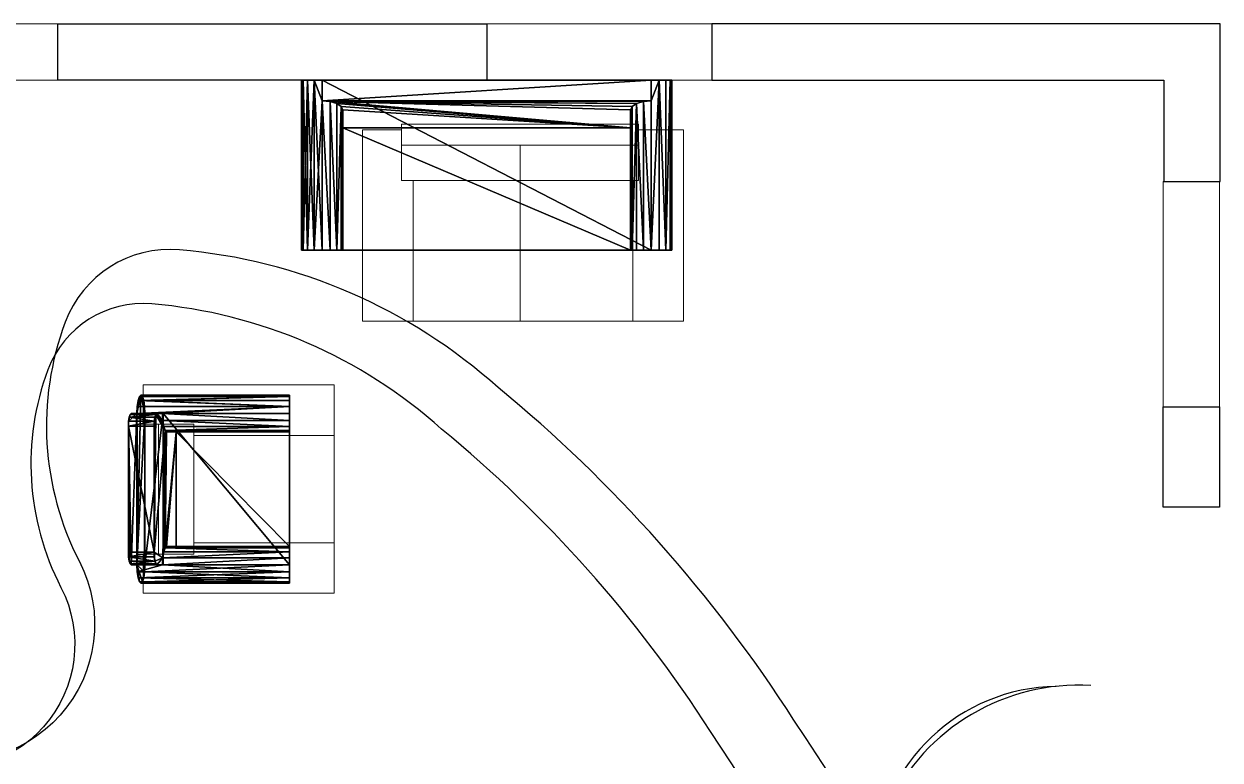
# Model space of a CAD drawing. Header units: millimetres. Extents: x 186.2 to 198.2, y 175.9 to 183.5.
# Drawn here: x 192.21 to 197.53, y 180.21 to 183.48 of the extents above; entities that cross this region are included whole.
import ezdxf

# ---------------------------------------------------------------- set-up
doc = ezdxf.new("R2010")
doc.units = ezdxf.units.MM
for name, color, linetype, lineweight in [('ladrilloVisto', 18, 'Continuous', 30), ('Muebles', 6, 'Continuous', 20), ('Ventanas', 3, 'Continuous', 5)]:
    doc.layers.add(name, color=color, linetype=linetype, lineweight=lineweight)
doc.layers.add('tabiqueInterior', color=18, linetype='Continuous')
doc.layers.add('trayectorias', color=18, linetype='Continuous')

# ---------------------------------------------------------------- blocks, each defined once
blk = doc.blocks.new('ventana 1.00')
for p, q in [((0, -0.075), (0, 0.175)), ((0, 0.175), (1, 0.175)), ((1, -0.075), (1, 0.175)), ((1, -0.075), (0, -0.075))]:
    blk.add_line(p, q)
blk = doc.blocks.new('Sillon 2 asientos')
at = {"layer": 'Muebles'}
for p, q in [((-0.5263, 0), (0.5263, 0)), ((-0.5263, -0.0255), (-0.7003, -0.0255)), ((-0.7003, -0.0255), (-0.7003, -0.8743)), ((-0.5263, -0.2504), (-0.5263, 0)), ((0.7257, -0.0255), (0.5263, -0.0255)), ((0.5263, -0.2504), (-0.5263, -0.2504)), ((-0.4754, -0.8743), (-0.4754, -0.2504)), ((-0.7003, -0.8743), (0.7257, -0.8743))]:
    blk.add_line(p, q, dxfattribs=at)
at = {"layer": 'Muebles', "lineweight": 20}
for p, q in [((0.5263, -0.2504), (0.5263, 0)), ((-0.5263, -0.0934), (0.5263, -0.0934)), ((0, -0.2504), (0, -0.0934))]:
    blk.add_line(p, q, dxfattribs=at)
at = {"layer": 'Muebles', "lineweight": 9}
for p, q in [((0.7257, -0.8743), (0.7257, -0.0255)), ((0, -0.8743), (0, -0.2504)), ((0.5008, -0.8743), (0.5008, -0.2504))]:
    blk.add_line(p, q, dxfattribs=at)
blk = doc.blocks.new('Sillon 1 asiento')
at = {"layer": 'Muebles'}
for p, q in [((-0.2886, 0), (0.2886, 0)), ((-0.4626, -0.0255), (-0.4626, -0.8743)), ((-0.4626, -0.0255), (-0.2886, -0.0255)), ((-0.2886, -0.0255), (-0.4626, -0.0255)), ((-0.2886, -0.2504), (-0.2886, 0)), ((0.2886, -0.0255), (0.4626, -0.0255)), ((0.2886, -0.2504), (-0.2886, -0.2504)), ((-0.2377, -0.8743), (-0.2377, -0.2504)), ((-0.4626, -0.8743), (0.4626, -0.8743))]:
    blk.add_line(p, q, dxfattribs=at)
at = {"layer": 'Muebles', "lineweight": 20}
for p, q in [((0.2886, -0.2504), (0.2886, 0)), ((-0.2886, -0.0934), (0.2886, -0.0934))]:
    blk.add_line(p, q, dxfattribs=at)
at = {"layer": 'Muebles', "lineweight": 9}
for p, q in [((0.4626, -0.8743), (0.4626, -0.0255)), ((0.2377, -0.8743), (0.2377, -0.2504))]:
    blk.add_line(p, q, dxfattribs=at)
blk = doc.blocks.new('3d_poltrona_02')
at = {"color": 0}
mesh = blk.add_polyface(dxfattribs=at)
corners = [(49.8, -441.5, 710), (73, 548.5, 603), (49.8, 441.5, 710), (16.2, -441.5, 865), (1.2, 395.2, 934.3), (96.1, 441.5, 496), (94.4, -482.4, 504.1), (4.8, -419.5, 918), (0, -366.5, 940), (10, 435.8, 893.7), (56.6, 517.2, 678.7), (89.4, 517.2, 527.3), (96.1, -441.5, 496), (81.8, -540.4, 562.1), (64.1, -540.4, 643.9), (10, -435.8, 893.7), (1.2, -395.2, 934.3), (0, 366.5, 940), (4.8, 419.5, 918), (16.2, 441.5, 865), (51.6, 482.4, 701.9), (64.1, 540.4, 643.9), (81.8, 540.4, 562.1), (94.4, 482.4, 504.1), (203.5, 441.5, 0), (203.5, -441.5, 0), (89.4, -517.2, 527.3), (73, -548.5, 603), (56.6, -517.2, 678.7), (51.6, -482.4, 701.9)]
mesh.append_faces([[corners[k] for k in face] for face in [(7, 3, 15), (8, 7, 16), (4, 8, 17), (9, 4, 18), (2, 9, 19), (10, 2, 20), (1, 10, 21), (11, 1, 22), (5, 11, 23), (12, 24, 25), (13, 6, 26), (14, 13, 27), (0, 28, 29)]], dxfattribs={"vtx0": -1, "color": 0})
mesh.append_faces([[corners[k] for k in face] for face in [(6, 5, 12)]], dxfattribs={"vtx0": -1, "vtx1": -1, "color": 0})
mesh.append_faces([[corners[k] for k in face] for face in [(0, 2, 1), (2, 3, 4), (0, 1, 5), (0, 5, 6), (4, 3, 7), (4, 7, 8), (2, 4, 9), (1, 2, 10), (5, 1, 11), (0, 6, 13), (0, 13, 14)]], dxfattribs={"vtx0": -1, "vtx1": -1, "vtx2": -1, "color": 0})
mesh.append_faces([[corners[k] for k in face] for face in [(2, 0, 3), (12, 5, 24), (0, 14, 28)]], dxfattribs={"vtx0": -1, "vtx2": -1, "color": 0})
mesh = blk.add_polyface(dxfattribs=at)
corners = [(223, 334.5, 603), (940, 334.5, 603), (214.1, 342.6, 643.9), (940, 342.6, 643.9), (940, 365.8, 678.7), (206.6, 365.8, 678.7), (940, 400.6, 701.9), (201.6, 400.6, 701.9), (199.8, 441.5, 710), (940, 441.5, 710), (49.8, 441.5, 710), (940, 482.4, 701.9), (51.6, 482.4, 701.9), (940, 517.2, 678.7), (56.6, 517.2, 678.7), (940, 540.4, 643.9), (64.1, 540.4, 643.9), (73, 548.5, 603), (940, 548.5, 603), (940, 540.4, 562.1), (81.8, 540.4, 562.1), (940, 517.2, 527.3), (89.4, 517.2, 527.3), (940, 482.4, 504.1), (94.4, 482.4, 504.1), (96.1, 441.5, 496), (940, 441.5, 496)]
mesh.append_faces([[corners[k] for k in face] for face in [(8, 6, 9), (14, 15, 16), (22, 23, 24)]], dxfattribs={"vtx0": -1, "color": 0})
mesh.append_faces([[corners[k] for k in face] for face in [(0, 1, 2), (16, 15, 17), (24, 23, 25)]], dxfattribs={"vtx1": -1, "color": 0})
mesh.append_faces([[corners[k] for k in face] for face in [(10, 8, 11)]], dxfattribs={"vtx1": -1, "vtx2": -1, "color": 0})
mesh.append_faces([[corners[k] for k in face] for face in [(1, 3, 2), (2, 3, 4), (4, 5, 2), (4, 6, 7), (7, 5, 4), (8, 7, 6), (11, 12, 10), (8, 9, 11), (11, 13, 14), (14, 12, 11), (14, 13, 15), (15, 18, 17), (17, 18, 19), (19, 20, 17), (19, 21, 22), (22, 20, 19), (22, 21, 23), (23, 26, 25)]], dxfattribs={"vtx2": -1, "color": 0})
mesh = blk.add_polyface(dxfattribs=at)
corners = [(940, 334.5, 350), (940, -334.5, 350), (940, -441.5, 0), (940, 441.5, 0), (940, -441.5, 496), (940, -517.2, 678.7), (940, 342.6, 643.9), (940, 441.5, 496), (940, 482.4, 701.9), (940, -517.2, 527.3), (940, -548.5, 603), (940, -441.5, 710), (940, -365.8, 678.7), (940, 400.6, 701.9), (940, 540.4, 643.9), (940, 540.4, 562.1), (940, 482.4, 504.1), (940, -482.4, 504.1), (940, -540.4, 562.1), (940, -540.4, 643.9), (940, -482.4, 701.9), (940, -400.6, 701.9), (940, -342.6, 643.9), (940, -334.5, 603), (940, 334.5, 603), (940, 365.8, 678.7), (940, 441.5, 710), (940, 517.2, 678.7), (940, 548.5, 603), (940, 517.2, 527.3)]
mesh.append_faces([[corners[k] for k in face] for face in [(1, 5, 4), (3, 6, 0), (7, 8, 6), (5, 9, 4), (5, 10, 9), (1, 11, 5), (1, 12, 11), (8, 13, 6), (7, 14, 8), (7, 15, 14)]], dxfattribs={"vtx0": -1, "vtx1": -1, "vtx2": -1, "color": 0})
mesh.append_faces([[corners[k] for k in face] for face in [(1, 4, 2), (1, 22, 12)]], dxfattribs={"vtx0": -1, "vtx2": -1, "color": 0})
mesh.append_faces([[corners[k] for k in face] for face in [(0, 1, 2), (2, 3, 0), (3, 7, 6), (7, 16, 15)]], dxfattribs={"vtx1": -1, "vtx2": -1, "color": 0})
mesh.append_faces([[corners[k] for k in face] for face in [(9, 17, 4), (10, 18, 9), (5, 19, 10), (11, 20, 5), (12, 21, 11), (1, 23, 22), (6, 24, 0), (13, 25, 6), (8, 26, 13), (14, 27, 8), (15, 28, 14), (16, 29, 15)]], dxfattribs={"vtx2": -1, "color": 0})
mesh = blk.add_polyface(dxfattribs=at)
corners = [(160, 435.8, 893.7), (166.2, 441.5, 865), (16.2, 441.5, 865), (10, 435.8, 893.7), (4.8, 419.5, 918), (154.8, 419.5, 918), (1.2, 395.2, 934.3), (151.2, 395.2, 934.3), (0, 366.5, 940), (150, 366.5, 940)]
mesh.append_faces([[corners[k] for k in face] for face in [(4, 0, 3)]], dxfattribs={"vtx0": -1, "color": 0})
mesh.append_faces([[corners[k] for k in face] for face in [(6, 7, 4)]], dxfattribs={"vtx1": -1, "color": 0})
mesh.append_faces([[corners[k] for k in face] for face in [(0, 1, 2), (2, 3, 0), (4, 5, 0), (7, 5, 4), (8, 9, 7), (7, 6, 8)]], dxfattribs={"vtx2": -1, "color": 0})
mesh = blk.add_polyface(dxfattribs=at)
corners = [(166.2, 441.5, 865), (49.8, 441.5, 710), (16.2, 441.5, 865), (199.8, 441.5, 710), (940, 441.5, 496), (940, 441.5, 0), (203.5, 441.5, 0), (96.1, 441.5, 496)]
mesh.append_faces([[corners[k] for k in face] for face in [(0, 1, 2)]], dxfattribs={"vtx0": -1, "color": 0})
mesh.append_faces([[corners[k] for k in face] for face in [(0, 3, 1), (4, 5, 6), (6, 7, 4)]], dxfattribs={"vtx2": -1, "color": 0})
mesh = blk.add_polyface(dxfattribs=at)
corners = [(201.6, -400.6, 701.9), (214.1, 342.6, 643.9), (150, -366.5, 940), (160, 435.8, 893.7), (206.6, -365.8, 678.7), (154.8, -419.5, 918), (151.2, 395.2, 934.3), (206.6, 365.8, 678.7), (223, 334.5, 603), (214.1, -342.6, 643.9), (166.2, -441.5, 865), (151.2, -395.2, 934.3), (150, 366.5, 940), (154.8, 419.5, 918), (166.2, 441.5, 865), (201.6, 400.6, 701.9), (199.8, 441.5, 710), (277.8, 334.5, 350), (223, -334.5, 602.9), (277.8, -334.5, 350), (199.8, -441.5, 710), (160, -435.8, 893.7)]
mesh.append_faces([[corners[k] for k in face] for face in [(0, 1, 2), (1, 3, 2), (2, 5, 0), (3, 6, 2), (5, 10, 0)]], dxfattribs={"vtx0": -1, "vtx1": -1, "vtx2": -1, "color": 0})
mesh.append_faces([[corners[k] for k in face] for face in [(4, 8, 1), (7, 14, 3), (9, 17, 8)]], dxfattribs={"vtx0": -1, "vtx2": -1, "color": 0})
mesh.append_faces([[corners[k] for k in face] for face in [(0, 4, 1), (1, 7, 3), (4, 9, 8), (7, 15, 14), (9, 18, 17)]], dxfattribs={"vtx1": -1, "vtx2": -1, "color": 0})
mesh.append_faces([[corners[k] for k in face] for face in [(2, 11, 5), (6, 12, 2), (3, 13, 6), (15, 16, 14), (18, 19, 17), (10, 20, 0), (5, 21, 10)]], dxfattribs={"vtx2": -1, "color": 0})
mesh = blk.add_polyface(dxfattribs=at)
corners = [(203.5, 441.5, 0), (940, 441.5, 0), (940, -441.5, 0), (203.5, -441.5, 0)]
mesh.append_faces([[corners[k] for k in face] for face in [(0, 1, 2), (2, 3, 0)]], dxfattribs={"vtx2": -1, "color": 0})
mesh = blk.add_polyface(dxfattribs=at)
corners = [(0, 366.5, 940), (150, -366.5, 940), (150, 366.5, 940), (0, -366.5, 940)]
mesh.append_faces([[corners[k] for k in face] for face in [(0, 1, 2)]], dxfattribs={"vtx0": -1, "color": 0})
mesh.append_faces([[corners[k] for k in face] for face in [(0, 3, 1)]], dxfattribs={"vtx2": -1, "color": 0})
mesh = blk.add_polyface(dxfattribs=at)
corners = [(277.8, 334.5, 350), (940, 334.5, 350), (940, 334.5, 603), (223, 334.5, 603)]
mesh.append_faces([[corners[k] for k in face] for face in [(0, 1, 2), (2, 3, 0)]], dxfattribs={"vtx2": -1, "color": 0})
mesh = blk.add_polyface(dxfattribs=at)
corners = [(277.8, 334.5, 350), (940, -334.5, 350), (940, 334.5, 350), (277.8, -334.5, 350)]
mesh.append_faces([[corners[k] for k in face] for face in [(0, 1, 2)]], dxfattribs={"vtx0": -1, "color": 0})
mesh.append_faces([[corners[k] for k in face] for face in [(0, 3, 1)]], dxfattribs={"vtx2": -1, "color": 0})
mesh = blk.add_polyface(dxfattribs=at)
corners = [(73, -548.5, 603), (940, -548.5, 603), (940, -540.4, 643.9), (64.1, -540.4, 643.9), (940, -517.2, 678.7), (56.6, -517.2, 678.7), (940, -482.4, 701.9), (51.6, -482.4, 701.9), (199.8, -441.5, 710), (49.8, -441.5, 710), (940, -441.5, 710), (940, -400.6, 701.9), (201.6, -400.6, 701.9), (940, -365.8, 678.7), (206.6, -365.8, 678.7), (214.1, -342.6, 643.9), (940, -342.6, 643.9), (940, -334.5, 603), (223, -334.5, 602.9), (940, -441.5, 496), (940, -482.4, 504.1), (94.4, -482.4, 504.1), (96.1, -441.5, 496), (940, -517.2, 527.3), (89.4, -517.2, 527.3), (81.8, -540.4, 562.1), (940, -540.4, 562.1)]
mesh.append_faces([[corners[k] for k in face] for face in [(5, 6, 7), (12, 13, 14), (21, 23, 24)]], dxfattribs={"vtx0": -1, "color": 0})
mesh.append_faces([[corners[k] for k in face] for face in [(14, 13, 15), (24, 23, 25)]], dxfattribs={"vtx1": -1, "color": 0})
mesh.append_faces([[corners[k] for k in face] for face in [(7, 6, 8)]], dxfattribs={"vtx1": -1, "vtx2": -1, "color": 0})
mesh.append_faces([[corners[k] for k in face] for face in [(0, 1, 2), (2, 3, 0), (2, 4, 5), (5, 3, 2), (5, 4, 6), (8, 9, 7), (6, 10, 8), (11, 12, 8), (8, 10, 11), (12, 11, 13), (13, 16, 15), (15, 16, 17), (17, 18, 15), (19, 20, 21), (21, 22, 19), (21, 20, 23), (23, 26, 25), (25, 26, 1), (1, 0, 25)]], dxfattribs={"vtx2": -1, "color": 0})
mesh = blk.add_polyface(dxfattribs=at)
corners = [(940, -334.5, 350), (277.8, -334.5, 350), (223, -334.5, 603), (940, -334.5, 603)]
mesh.append_faces([[corners[k] for k in face] for face in [(0, 1, 2), (2, 3, 0)]], dxfattribs={"vtx2": -1, "color": 0})
mesh = blk.add_polyface(dxfattribs=at)
corners = [(166.2, -441.5, 865), (160, -435.8, 893.7), (10, -435.8, 893.7), (16.2, -441.5, 865), (154.8, -419.5, 918), (4.8, -419.5, 918), (1.2, -395.2, 934.3), (151.2, -395.2, 934.3), (150, -366.5, 940), (0, -366.5, 940)]
mesh.append_faces([[corners[k] for k in face] for face in [(2, 4, 5)]], dxfattribs={"vtx0": -1, "color": 0})
mesh.append_faces([[corners[k] for k in face] for face in [(5, 4, 6)]], dxfattribs={"vtx1": -1, "color": 0})
mesh.append_faces([[corners[k] for k in face] for face in [(0, 1, 2), (2, 3, 0), (2, 1, 4), (4, 7, 6), (6, 7, 8), (8, 9, 6)]], dxfattribs={"vtx2": -1, "color": 0})
mesh = blk.add_polyface(dxfattribs=at)
corners = [(16.2, -441.5, 865), (49.8, -441.5, 710), (199.8, -441.5, 710), (166.2, -441.5, 865), (203.5, -441.5, 0), (940, -441.5, 0), (96.1, -441.5, 496), (940, -441.5, 496)]
mesh.append_faces([[corners[k] for k in face] for face in [(4, 5, 6)]], dxfattribs={"vtx1": -1, "color": 0})
mesh.append_faces([[corners[k] for k in face] for face in [(0, 1, 2), (2, 3, 0), (5, 7, 6)]], dxfattribs={"vtx2": -1, "color": 0})
blk = doc.blocks.new('3d_divano_04')
at = {"color": 0}
mesh = blk.add_polyface(dxfattribs=at)
corners = [(0, -1043.9, -1157.9), (0, 1004.9, -962.1), (0, 1069.9, -1118.9), (0, -1043.9, -988.1), (0, 959, -1193), (0, 1004.9, -1183.9), (0, 1069.9, -1027.1), (0, -959, -953), (0, -1079, -1073), (0, -959, -1193), (0, 959, -1664), (0, 1043.9, -1157.9), (0, 1079, -1073), (0, 1043.9, -988.1), (0, 959, -953), (0, -1004.9, -962.1), (0, -1069.9, -1027.1), (0, -1069.9, -1118.9), (0, -1004.9, -1183.9), (0, -959, -1664)]
mesh.append_faces([[corners[k] for k in face] for face in [(0, 1, 2), (0, 3, 1), (2, 4, 0), (1, 6, 2), (3, 7, 1), (0, 8, 3), (4, 9, 0)]], dxfattribs={"vtx0": -1, "vtx1": -1, "vtx2": -1, "color": 0})
mesh.append_faces([[corners[k] for k in face] for face in [(2, 5, 4)]], dxfattribs={"vtx0": -1, "vtx2": -1, "color": 0})
mesh.append_faces([[corners[k] for k in face] for face in [(4, 10, 9)]], dxfattribs={"vtx1": -1, "vtx2": -1, "color": 0})
mesh.append_faces([[corners[k] for k in face] for face in [(2, 11, 5), (6, 12, 2), (1, 13, 6), (7, 14, 1), (3, 15, 7), (8, 16, 3), (0, 17, 8), (9, 18, 0), (10, 19, 9)]], dxfattribs={"vtx2": -1, "color": 0})
mesh = blk.add_polyface(dxfattribs=at)
corners = [(172.4, 839, -1073), (990, 848.1, -1027.1), (152.3, 848.1, -1027.1), (990, 839, -1073), (135.3, 874.1, -988.1), (990, 874.1, -988.1), (990, 913.1, -962.1), (124, 913.1, -962.1), (990, 959, -953), (120, 959, -953), (0, 959, -953), (0, 1004.9, -962.1), (990, 1004.9, -962.1), (990, 1043.9, -988.1), (0, 1043.9, -988.1), (990, 1069.9, -1027.1), (0, 1069.9, -1027.1), (990, 1079, -1073), (0, 1079, -1073), (0, 1069.9, -1118.9), (990, 1069.9, -1118.9), (990, 1043.9, -1157.9), (0, 1043.9, -1157.9), (990, 1004.9, -1183.9), (0, 1004.9, -1183.9), (990, 959, -1193), (120, 959, -1193), (0, 959, -1193)]
mesh.append_faces([[corners[k] for k in face] for face in [(0, 1, 2), (16, 17, 18)]], dxfattribs={"vtx0": -1, "color": 0})
mesh.append_faces([[corners[k] for k in face] for face in [(10, 8, 11)]], dxfattribs={"vtx0": -1, "vtx1": -1, "color": 0})
mesh.append_faces([[corners[k] for k in face] for face in [(24, 25, 26)]], dxfattribs={"vtx0": -1, "vtx2": -1, "color": 0})
mesh.append_faces([[corners[k] for k in face] for face in [(2, 1, 4), (18, 17, 19)]], dxfattribs={"vtx1": -1, "color": 0})
mesh.append_faces([[corners[k] for k in face] for face in [(0, 3, 1), (1, 5, 4), (4, 5, 6), (6, 7, 4), (7, 6, 8), (8, 9, 7), (8, 12, 11), (10, 9, 8), (11, 12, 13), (13, 14, 11), (13, 15, 16), (16, 14, 13), (16, 15, 17), (17, 20, 19), (19, 20, 21), (21, 22, 19), (21, 23, 24), (24, 22, 21), (26, 27, 24), (24, 23, 25)]], dxfattribs={"vtx2": -1, "color": 0})
mesh = blk.add_polyface(dxfattribs=at)
corners = [(990, 839, -1314), (990, -839, -1314), (990, -959, -1664), (990, 959, -1664), (990, -959, -1193), (990, -1043.9, -988.1), (990, 848.1, -1027.1), (990, 959, -1193), (990, 1004.9, -962.1), (990, -1043.9, -1157.9), (990, -1079, -1073), (990, -959, -953), (990, -874.1, -988.1), (990, 913.1, -962.1), (990, 1069.9, -1027.1), (990, 1069.9, -1118.9), (990, 1004.9, -1183.9), (990, -1004.9, -1183.9), (990, -1069.9, -1118.9), (990, -1069.9, -1027.1), (990, -1004.9, -962.1), (990, -913.1, -962.1), (990, -848.1, -1027.1), (990, -839, -1073), (990, 839, -1073), (990, 874.1, -988.1), (990, 959, -953), (990, 1043.9, -988.1), (990, 1079, -1073), (990, 1043.9, -1157.9)]
mesh.append_faces([[corners[k] for k in face] for face in [(1, 5, 4), (3, 6, 0), (7, 8, 6), (5, 9, 4), (5, 10, 9), (1, 11, 5), (1, 12, 11), (8, 13, 6), (7, 14, 8), (7, 15, 14)]], dxfattribs={"vtx0": -1, "vtx1": -1, "vtx2": -1, "color": 0})
mesh.append_faces([[corners[k] for k in face] for face in [(1, 4, 2), (1, 22, 12)]], dxfattribs={"vtx0": -1, "vtx2": -1, "color": 0})
mesh.append_faces([[corners[k] for k in face] for face in [(0, 1, 2), (2, 3, 0), (3, 7, 6), (7, 16, 15)]], dxfattribs={"vtx1": -1, "vtx2": -1, "color": 0})
mesh.append_faces([[corners[k] for k in face] for face in [(9, 17, 4), (10, 18, 9), (5, 19, 10), (11, 20, 5), (12, 21, 11), (1, 23, 22), (6, 24, 0), (13, 25, 6), (8, 26, 13), (14, 27, 8), (15, 28, 14), (16, 29, 15)]], dxfattribs={"vtx2": -1, "color": 0})
mesh = blk.add_polyface(dxfattribs=at)
corners = [(120, 959, -1193), (990, 959, -1664), (0, 959, -1193), (0, 959, -1664), (990, 959, -1193)]
mesh.append_faces([[corners[k] for k in face] for face in [(0, 1, 2)]], dxfattribs={"vtx0": -1, "vtx1": -1, "color": 0})
mesh.append_faces([[corners[k] for k in face] for face in [(1, 3, 2), (0, 4, 1)]], dxfattribs={"vtx2": -1, "color": 0})
mesh = blk.add_polyface(dxfattribs=at)
corners = [(990, 959, -1664), (990, -959, -1664), (0, -959, -1664), (0, 959, -1664)]
mesh.append_faces([[corners[k] for k in face] for face in [(0, 1, 2), (2, 3, 0)]], dxfattribs={"vtx2": -1, "color": 0})
mesh = blk.add_polyface(dxfattribs=at)
corners = [(0, 959, -953), (120, -959, -953), (120, 959, -953), (0, -959, -953)]
mesh.append_faces([[corners[k] for k in face] for face in [(0, 1, 2)]], dxfattribs={"vtx0": -1, "color": 0})
mesh.append_faces([[corners[k] for k in face] for face in [(0, 3, 1)]], dxfattribs={"vtx2": -1, "color": 0})
mesh = blk.add_polyface(dxfattribs=at)
corners = [(124, -913.1, -962.1), (277.5, 839, -1314), (172.4, 839, -1073), (152.3, 848.1, -1027.1), (135.3, 874.1, -988.1), (135.3, -874.1, -988.1), (120, -959, -953), (124, 913.1, -962.1), (120, 959, -953), (152.3, -848.1, -1027.1), (172.4, -839, -1073), (277.5, -839, -1314)]
mesh.append_faces([[corners[k] for k in face] for face in [(0, 1, 2), (4, 6, 0)]], dxfattribs={"vtx0": -1, "vtx2": -1, "color": 0})
mesh.append_faces([[corners[k] for k in face] for face in [(2, 3, 0), (3, 4, 0), (0, 5, 1), (4, 7, 6), (5, 9, 1), (9, 10, 1)]], dxfattribs={"vtx1": -1, "vtx2": -1, "color": 0})
mesh.append_faces([[corners[k] for k in face] for face in [(7, 8, 6), (10, 11, 1)]], dxfattribs={"vtx2": -1, "color": 0})
mesh = blk.add_polyface(dxfattribs=at)
corners = [(277.5, 839, -1314), (990, 839, -1314), (990, 839, -1073), (172.4, 839, -1073)]
mesh.append_faces([[corners[k] for k in face] for face in [(0, 1, 2), (2, 3, 0)]], dxfattribs={"vtx2": -1, "color": 0})
mesh = blk.add_polyface(dxfattribs=at)
corners = [(277.5, -839, -1314), (990, -839, -1314), (990, 839, -1314), (277.5, 839, -1314)]
mesh.append_faces([[corners[k] for k in face] for face in [(0, 1, 2), (2, 3, 0)]], dxfattribs={"vtx2": -1, "color": 0})
mesh = blk.add_polyface(dxfattribs=at)
corners = [(0, -1079, -1073), (990, -1079, -1073), (990, -1069.9, -1027.1), (0, -1069.9, -1027.1), (990, -1043.9, -988.1), (0, -1043.9, -988.1), (990, -1004.9, -962.1), (0, -1004.9, -962.1), (120, -959, -953), (0, -959, -953), (990, -959, -953), (990, -913.1, -962.1), (124, -913.1, -962.1), (990, -874.1, -988.1), (135.3, -874.1, -988.1), (152.3, -848.1, -1027.1), (990, -848.1, -1027.1), (172.4, -839, -1073), (990, -839, -1073), (990, -959, -1193), (990, -1004.9, -1183.9), (0, -1004.9, -1183.9), (0, -959, -1193), (990, -1043.9, -1157.9), (0, -1043.9, -1157.9), (0, -1069.9, -1118.9), (990, -1069.9, -1118.9)]
mesh.append_faces([[corners[k] for k in face] for face in [(5, 6, 7), (12, 13, 14), (21, 23, 24)]], dxfattribs={"vtx0": -1, "color": 0})
mesh.append_faces([[corners[k] for k in face] for face in [(14, 13, 15), (24, 23, 25)]], dxfattribs={"vtx1": -1, "color": 0})
mesh.append_faces([[corners[k] for k in face] for face in [(7, 6, 8)]], dxfattribs={"vtx1": -1, "vtx2": -1, "color": 0})
mesh.append_faces([[corners[k] for k in face] for face in [(0, 1, 2), (2, 3, 0), (2, 4, 5), (5, 3, 2), (5, 4, 6), (8, 9, 7), (6, 10, 8), (11, 12, 8), (8, 10, 11), (12, 11, 13), (13, 16, 15), (17, 15, 16), (16, 18, 17), (19, 20, 21), (21, 22, 19), (21, 20, 23), (23, 26, 25), (25, 26, 1), (1, 0, 25)]], dxfattribs={"vtx2": -1, "color": 0})
mesh = blk.add_polyface(dxfattribs=at)
corners = [(990, -839, -1314), (277.5, -839, -1314), (172.4, -839, -1073), (990, -839, -1073)]
mesh.append_faces([[corners[k] for k in face] for face in [(0, 1, 2), (2, 3, 0)]], dxfattribs={"vtx2": -1, "color": 0})
mesh = blk.add_polyface(dxfattribs=at)
corners = [(0, -959, -1193), (0, -959, -1664), (990, -959, -1664), (990, -959, -1193)]
mesh.append_faces([[corners[k] for k in face] for face in [(0, 1, 2), (2, 3, 0)]], dxfattribs={"vtx2": -1, "color": 0})

msp = doc.modelspace()

# ---------------------------------------------------------------- linework, layer by layer
at = {"layer": 'ladrilloVisto', "ltscale": 0.01}
for points in [[(192.3637, 183.2313), (192.3637, 183.4813), (194.2692, 183.4813), (194.2692, 183.2313)], [(197.2743, 181.3363), (197.2743, 181.3763), (197.2743, 181.7815), (197.5242, 181.7815), (197.5243, 181.3363)]]:
    msp.add_lwpolyline(points, close=True, dxfattribs=at)
at = {"layer": 'ladrilloVisto'}
msp.add_lwpolyline([(197.2765, 183.2313), (197.2765, 182.7815), (197.5265, 182.7815), (197.5265, 183.4813), (195.2692, 183.4813), (195.2692, 183.2313)], close=True, dxfattribs=at)
at = {"layer": 'trayectorias', "ltscale": 0.01}
for points, elevation in [([(196.7988, 180.5399, 0.90962), (196.6717, 178.893, 0.236984), (197.5071, 177.8455, -1.035205), (197.0674, 177.814, 0.038784), (195.6339, 180.3901, 0.077939), (194.3202, 181.8663, 0.163103), (192.9046, 182.4782, 0.336503), (192.3968, 182.1567, 0.211441), (192.4604, 181.0937, -0.685772), (191.7085, 180.2464, 0.909541)], 0.9732), ([(196.9526, 180.5436, 0.672484), (196.2067, 178.979, 0.236984), (196.9661, 178.0267, -1.035205), (196.5665, 177.9981, 0.038784), (195.2632, 180.34, 0.077939), (194.069, 181.682, 0.163103), (192.782, 182.2383, 0.336503), (192.3204, 181.946, 0.211441), (192.3782, 180.9796, -0.685772), (191.6947, 180.2094, 0.909541)], 1)]:
    msp.add_lwpolyline(points, format="xyb", dxfattribs=dict(at, elevation=elevation))

# ---------------------------------------------------------------- block references
at = {"layer": 'Muebles'}
msp.add_blockref('Sillon 2 asientos', (194.4174, 183.0363), dxfattribs=at)
at = {"layer": 'Muebles', "rotation": 90}
msp.add_blockref('Sillon 1 asiento', (192.7177, 181.4156), dxfattribs=at)
at = {"layer": 'tabiqueInterior', "ltscale": 0.01, "xscale": 0.0007619999999999999, "yscale": 0.0007619999999999999, "zscale": 0.0007619999999999999, "rotation": 270}
msp.add_blockref('3d_divano_04', (194.2692, 183.2313, 1.268), dxfattribs=at)
at = {"layer": 'tabiqueInterior', "ltscale": 0.01, "xscale": 0.0007619999999999999, "yscale": 0.0007619999999999999, "zscale": 0.0007619999999999999}
msp.add_blockref('3d_poltrona_02', (192.6776, 181.4156), dxfattribs=at)
at = {"layer": 'Ventanas'}
for p in [(191.3637, 183.3063), (194.2692, 183.3063)]:
    msp.add_blockref('ventana 1.00', p, dxfattribs=at)
at = {"layer": 'Ventanas', "rotation": 90}
msp.add_blockref('ventana 1.00', (197.4492, 181.7815), dxfattribs=at)

doc.saveas('drawing.dxf')
